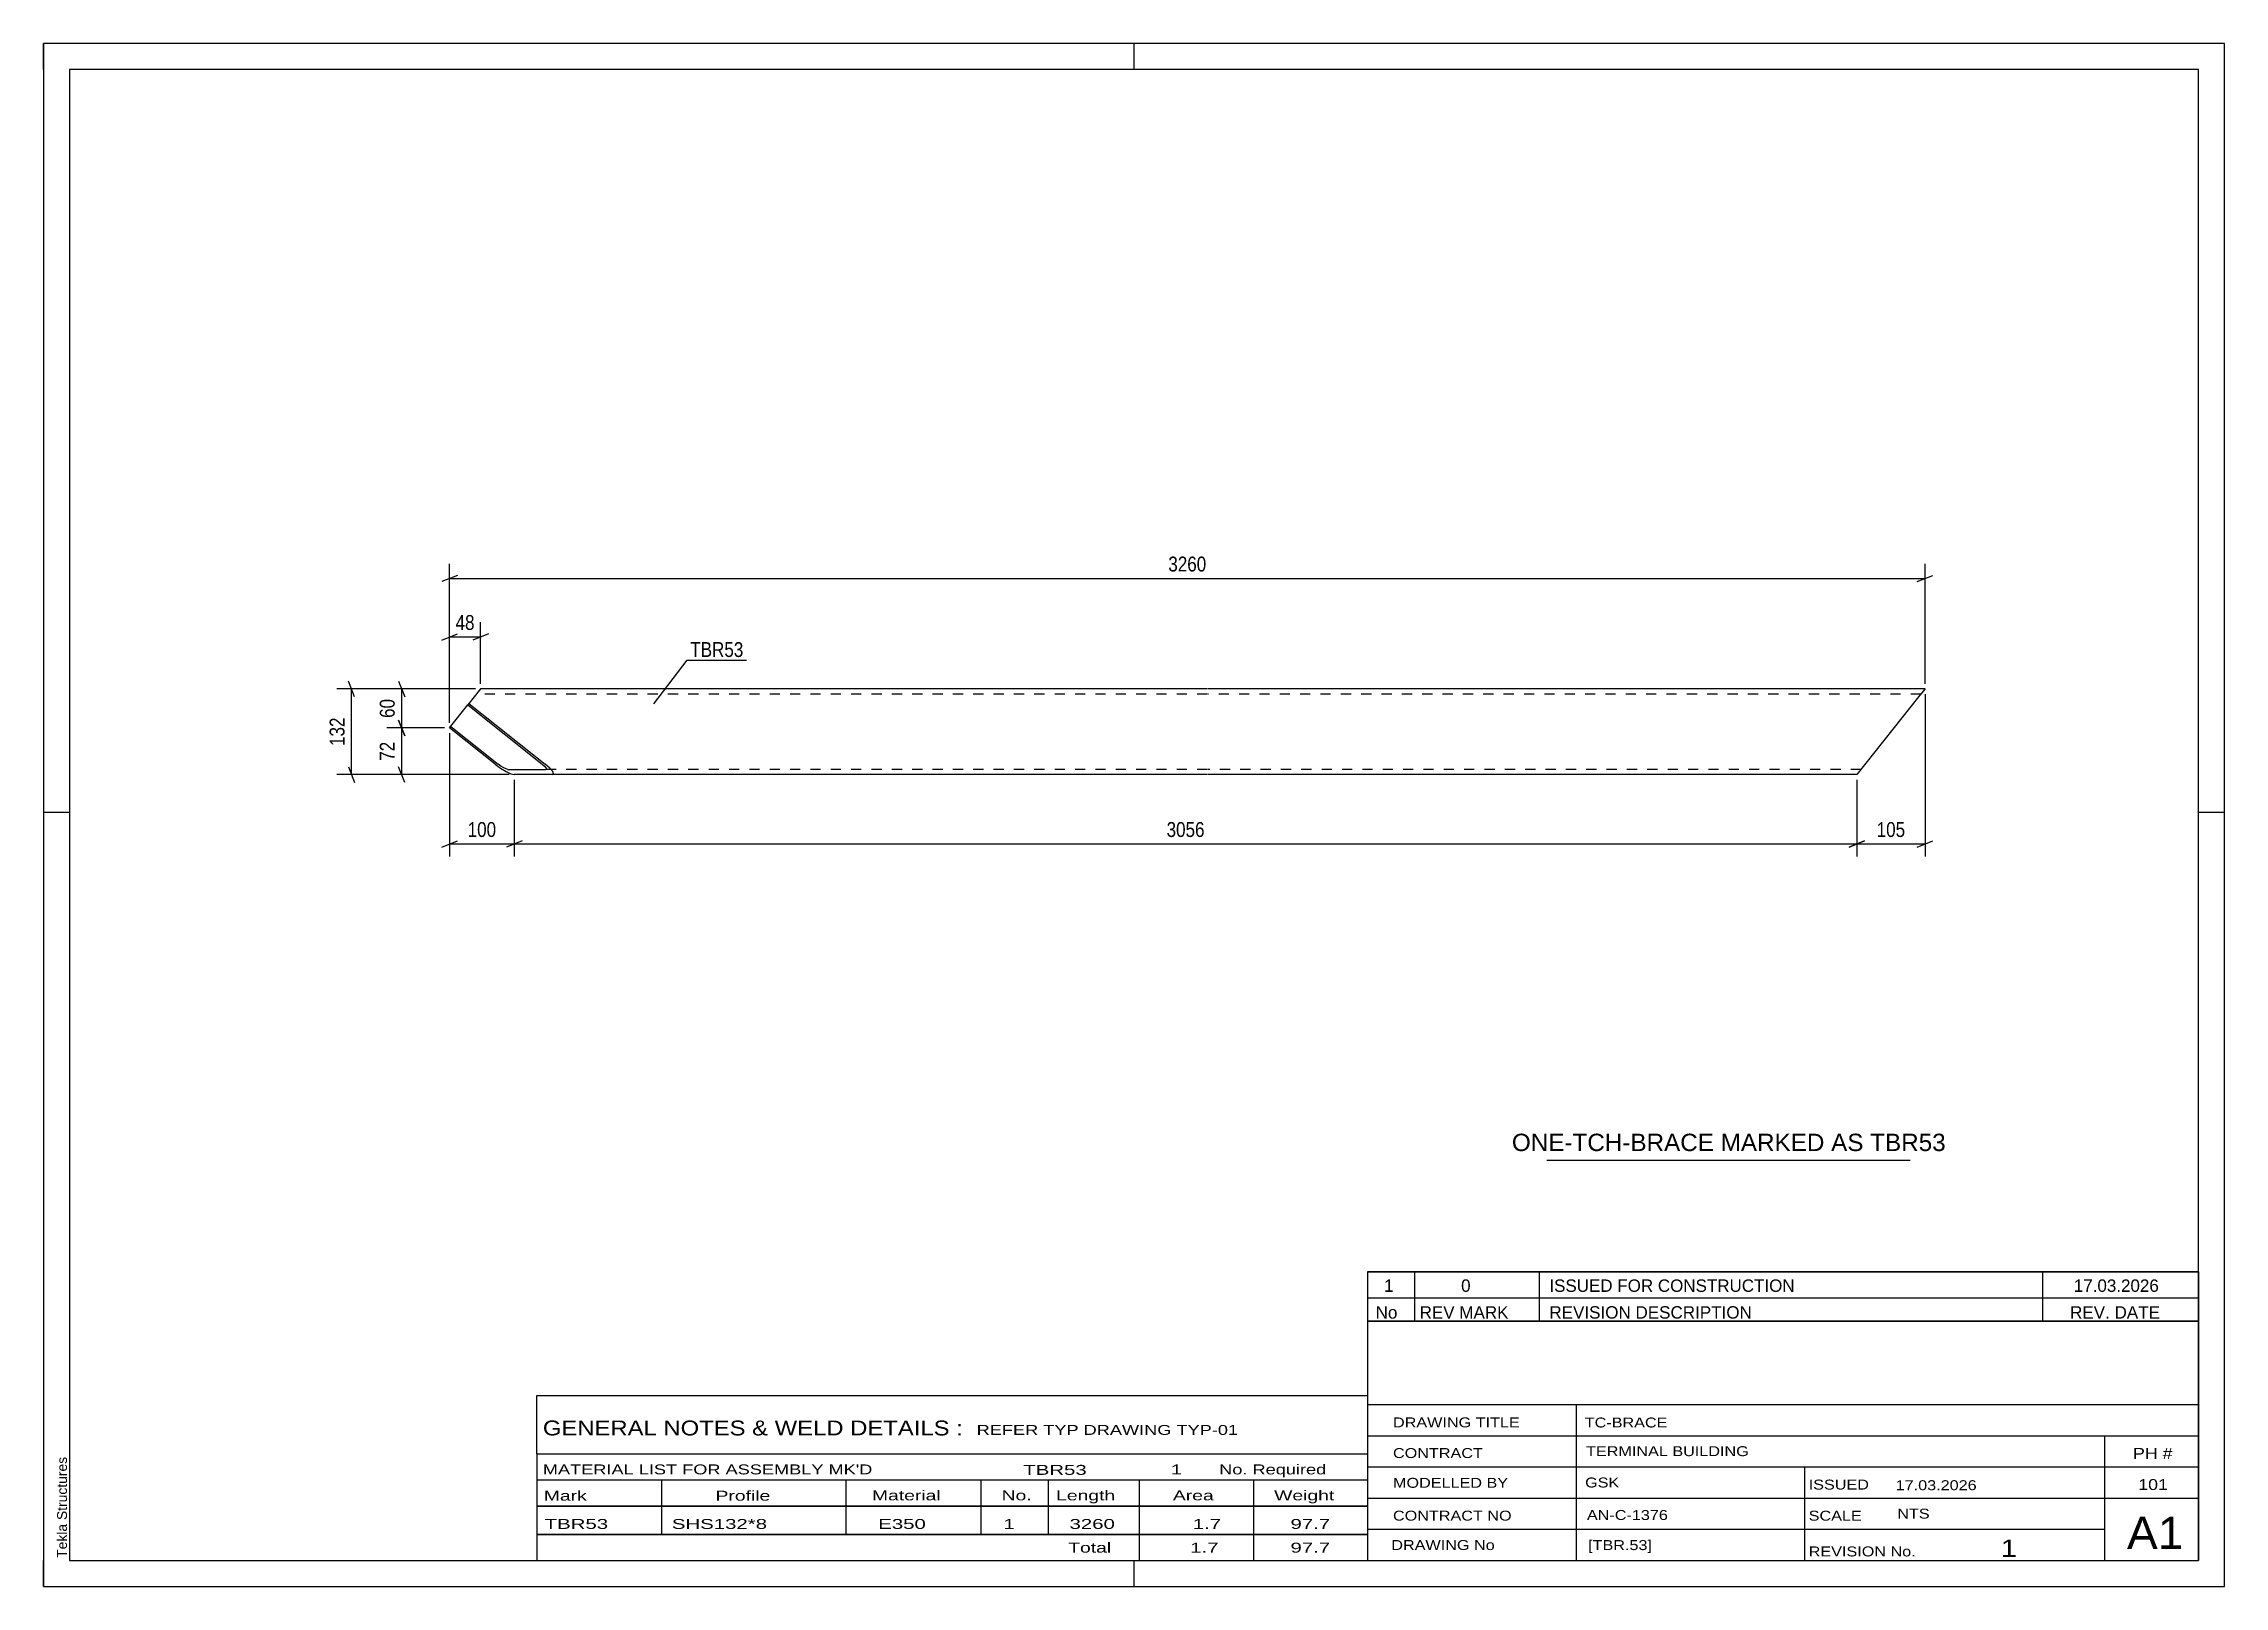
# Model space of a CAD drawing. Header units: millimetres. Extents: x 0 to 420, y 0 to 297.
import ezdxf

# ---------------------------------------------------------------- set-up
doc = ezdxf.new("R2010")
doc.units = ezdxf.units.MM
doc.linetypes.add('DXK_LINE_DOT2', pattern=[3.9198, 1.9599, -1.9599])
doc.styles.add('Arial', font='ARIAL.TTF', dxfattribs={"height": 0.2})
doc.styles.add('Arial Narrow', font='ARIALN.TTF', dxfattribs={"height": 0.2})

# ---------------------------------------------------------------- blocks, each defined once
blk = doc.blocks.new('Unknown-580579862-1162')
at = {"color": 5, "linetype": 'Continuous'}
for p, q in [((420, 297), (0, 297)), ((0, 297), (0, 0)), ((0, 292), (0, 297)), ((210, 292), (210, 297)), ((420, 0), (420, 297)), ((415, 292), (5, 292)), ((5, 292), (5, 5)), ((415, 5), (415, 292)), ((5, 149), (0, 149)), ((420, 149), (415, 149)), ((0, 0), (0, 5)), ((5, 5), (415, 5)), ((210, 0), (210, 5)), ((0, 0), (420, 0))]:
    blk.add_line(p, q, dxfattribs=at)
at = {"color": 174, "linetype": 'Continuous', "style": 'Arial'}
blk.add_text('Tekla Structures', height=1.9102, rotation=90, dxfattribs=at).set_placement((4.5, 5.5))
blk = doc.blocks.new('Part-580579862-1309 - 1303')
at = {"color": 2, "linetype": 'Continuous'}
for p, q in [((84.16, 172.78), (81.7, 169.68)), ((224.12, 172.78), (84.16, 172.78)), ((362.35, 172.78), (224.22, 172.78)), ((362.35, 172.78), (361.37, 171.54)), ((78.18, 165.26), (81.7, 169.68)), ((81.7, 169.68), (96.03, 158.28)), ((81.92, 169.96), (96.61, 158.28)), ((361.37, 171.54), (349.22, 156.28)), ((86.96, 158.28), (78.18, 165.26)), ((78.41, 165.55), (87.55, 158.28)), ((86.96, 158.28), (88.01, 157.51)), ((88.07, 157.9), (87.55, 158.28)), ((88.01, 157.51), (89.08, 156.86)), ((88.61, 157.57), (88.07, 157.9)), ((89.07, 157.36), (88.61, 157.57)), ((89.39, 157.28), (89.07, 157.36)), ((89.08, 156.86), (90.01, 156.43)), ((89.39, 157.28), (96.7, 157.28)), ((90.01, 156.43), (90.65, 156.28)), ((224.12, 156.28), (90.65, 156.28)), ((96.03, 158.28), (96.46, 157.9)), ((96.46, 157.9), (96.74, 157.57)), ((97.48, 157.51), (96.61, 158.28)), ((96.83, 157.36), (96.7, 157.28)), ((96.74, 157.57), (96.83, 157.36)), ((98.05, 156.86), (97.48, 157.51)), ((97.95, 156.28), (98.21, 156.43)), ((98.21, 156.43), (98.05, 156.86)), ((349.22, 156.28), (224.22, 156.28))]:
    blk.add_line(p, q, dxfattribs=at)
at = {"color": 7, "linetype": 'DXK_LINE_DOT2'}
for p, q in [((224.12, 171.78), (83.37, 171.78)), ((361.55, 171.78), (224.22, 171.78)), ((224.12, 157.28), (96.7, 157.28)), ((350.02, 157.28), (224.22, 157.28))]:
    blk.add_line(p, q, dxfattribs=at)
blk = doc.blocks.new('StraightDimension-580579862-2413 - 1303')
at = {"color": 7, "linetype": 'Continuous'}
for p, q in [((78.18, 166.26), (78.18, 185.63)), ((84.16, 173.78), (84.16, 185.63)), ((76.68, 182.18), (79.68, 183.38)), ((78.18, 182.78), (84.16, 182.78)), ((85.66, 183.38), (82.66, 182.18))]:
    blk.add_line(p, q, dxfattribs=at)
at = {"color": 0}
blk.add_wipeout([(83.6, 183.53), (83.6, 187.73), (78.74, 187.73), (78.74, 183.53)], dxfattribs=at)
at = {"color": 3, "style": 'Arial Narrow'}
blk.add_text('48', height=2.863, dxfattribs=at).set_placement((79.34, 184.13))
blk = doc.blocks.new('StraightDimension-580579862-2667 - 1303')
at = {"color": 7, "linetype": 'Continuous'}
for p, q in [((77.18, 165.26), (66.11, 165.26)), ((68.36, 166.76), (69.56, 163.76)), ((68.96, 156.28), (68.96, 165.26)), ((89.65, 156.28), (66.11, 156.28)), ((69.56, 154.78), (68.36, 157.78))]:
    blk.add_line(p, q, dxfattribs=at)
at = {"color": 0}
blk.add_wipeout([(68.21, 163.2), (64.01, 163.2), (64.01, 158.34), (68.21, 158.34)], dxfattribs=at)
at = {"color": 3, "style": 'Arial Narrow'}
blk.add_text('72', height=2.863, rotation=90.0002, dxfattribs=at).set_placement((67.61, 158.94))
blk = doc.blocks.new('StraightDimension-580579862-2603 - 1303')
at = {"color": 7, "linetype": 'Continuous'}
for p, q in [((79.68, 194.63), (76.68, 193.43)), ((78.18, 166.26), (78.18, 196.88)), ((78.18, 194.03), (362.35, 194.03)), ((360.85, 193.43), (363.85, 194.63)), ((362.35, 173.78), (362.35, 196.88))]:
    blk.add_line(p, q, dxfattribs=at)
at = {"color": 0}
blk.add_wipeout([(224.52, 194.78), (224.52, 198.98), (216.01, 198.98), (216.01, 194.78)], dxfattribs=at)
at = {"color": 3, "style": 'Arial Narrow'}
blk.add_text('3260', height=2.863, dxfattribs=at).set_placement((216.61, 195.38))
blk = doc.blocks.new('StraightDimension-580579862-2617 - 1303')
at = {"color": 7, "linetype": 'Continuous'}
for p, q in [((362.35, 171.78), (362.35, 140.52)), ((349.22, 155.28), (349.22, 140.52)), ((350.72, 143.52), (347.72, 142.32)), ((349.22, 142.92), (362.35, 142.92)), ((360.85, 142.32), (363.85, 143.52))]:
    blk.add_line(p, q, dxfattribs=at)
at = {"color": 0}
blk.add_wipeout([(359.13, 143.67), (359.13, 147.87), (352.44, 147.87), (352.44, 143.67)], dxfattribs=at)
at = {"color": 3, "style": 'Arial Narrow'}
blk.add_text('105', height=2.863, dxfattribs=at).set_placement((353.04, 144.27))
blk = doc.blocks.new('StraightDimension-580579862-2618 - 1303')
at = {"color": 7, "linetype": 'Continuous'}
for p, q in [((90.65, 155.28), (90.65, 140.52)), ((349.22, 155.28), (349.22, 140.52)), ((92.15, 143.52), (89.15, 142.32)), ((90.65, 142.92), (349.22, 142.92)), ((347.72, 142.32), (350.72, 143.52))]:
    blk.add_line(p, q, dxfattribs=at)
at = {"color": 0}
blk.add_wipeout([(224.19, 143.67), (224.19, 147.87), (215.68, 147.87), (215.68, 143.67)], dxfattribs=at)
at = {"color": 3, "style": 'Arial Narrow'}
blk.add_text('3056', height=2.863, dxfattribs=at).set_placement((216.28, 144.27))
blk = doc.blocks.new('StraightDimension-580579862-2619 - 1303')
at = {"color": 7, "linetype": 'Continuous'}
for p, q in [((78.18, 164.26), (78.18, 140.52)), ((90.65, 155.28), (90.65, 140.52)), ((76.68, 142.32), (79.68, 143.52)), ((78.18, 142.92), (90.65, 142.92)), ((92.15, 143.52), (89.15, 142.32))]:
    blk.add_line(p, q, dxfattribs=at)
at = {"color": 0}
blk.add_wipeout([(87.76, 143.67), (87.76, 147.87), (81.07, 147.87), (81.07, 143.67)], dxfattribs=at)
at = {"color": 3, "style": 'Arial Narrow'}
blk.add_text('100', height=2.863, dxfattribs=at).set_placement((81.67, 144.27))
blk = doc.blocks.new('StraightDimension-580579862-2666 - 1303')
at = {"color": 7, "linetype": 'Continuous'}
for p, q in [((83.16, 172.78), (66.11, 172.78)), ((68.36, 174.28), (69.56, 171.28)), ((68.96, 165.26), (68.96, 172.78)), ((77.18, 165.26), (66.11, 165.26)), ((69.56, 163.76), (68.36, 166.76))]:
    blk.add_line(p, q, dxfattribs=at)
at = {"color": 0}
blk.add_wipeout([(68.21, 171.45), (64.01, 171.45), (64.01, 166.59), (68.21, 166.59)], dxfattribs=at)
at = {"color": 3, "style": 'Arial Narrow'}
blk.add_text('60', height=2.863, rotation=90.0002, dxfattribs=at).set_placement((67.61, 167.19))
blk = doc.blocks.new('StraightDimension-580579862-2696 - 1303')
at = {"color": 7, "linetype": 'Continuous'}
for p, q in [((83.16, 172.78), (56.45, 172.78)), ((59.9, 171.28), (58.7, 174.28)), ((59.3, 156.28), (59.3, 172.78)), ((89.65, 156.28), (56.45, 156.28)), ((58.7, 157.78), (59.9, 154.78))]:
    blk.add_line(p, q, dxfattribs=at)
at = {"color": 0}
blk.add_wipeout([(58.55, 167.87), (54.35, 167.87), (54.35, 161.19), (58.55, 161.19)], dxfattribs=at)
at = {"color": 3, "style": 'Arial Narrow'}
blk.add_text('132', height=2.863, rotation=90.0002, dxfattribs=at).set_placement((57.95, 161.79))
blk = doc.blocks.new('Unknown-580579862-2748')
at = {"color": 7, "linetype": 'Continuous'}
blk.add_line((289.5, 82.05), (359.5, 82.05), dxfattribs=at)
at = {"color": 7, "style": 'Arial'}
blk.add_text('ONE-TCH-BRACE MARKED AS TBR53', height=3.3428, dxfattribs=at).set_placement((282.78, 83.8))
blk = doc.blocks.new('Unknown-580579862-2745')
at = {"color": 7, "linetype": 'Continuous'}
for p, q in [((255, 51.05), (255, 5)), ((255, 51.05), (415, 51.05)), ((415, 51), (415, 5)), ((255, 35), (415, 35)), ((295.14, 35), (295.14, 5)), ((255, 29), (415, 29)), ((397, 5.05), (397, 29.05)), ((255, 23), (415, 23)), ((339.14, 23), (339.14, 5)), ((255, 17), (415, 17)), ((255, 11), (397, 11)), ((255, 5), (415, 5))]:
    blk.add_line(p, q, dxfattribs=at)
at = {"color": 7, "style": 'Arial Narrow'}
for s, height, width, p in [('DRAWING TITLE', 1.9089, 1.425378, (259.88, 30.61)), ('TC-BRACE', 1.909, 1.425378, (296.81, 30.59)), ('CONTRACT', 1.909, 1.425378, (259.88, 24.71)), ('TERMINAL BUILDING', 1.9089, 1.425378, (297.06, 25.07)), ('MODELLED BY', 1.9089, 1.425378, (259.88, 18.98)), ('GSK', 1.909, 1.425378, (296.88, 19.04)), ('ISSUED', 1.909, 1.425378, (339.94, 18.64)), ('17.03.2026', 1.909, 1.425378, (356.69, 18.52)), ('CONTRACT NO', 1.9089, 1.425378, (259.88, 12.66)), ('AN-C-1376', 1.909, 1.425378, (297.23, 12.78)), ('SCALE', 1.909, 1.425378, (339.94, 12.65)), ('A1', 6.204, 1.25, (401.24, 7.2)), ('DRAWING No', 1.909, 1.425378, (259.56, 7)), ('[TBR.53]', 1.909, 1.425378, (297.46, 6.99)), ('1', 3.34, 1.5, (376.91, 5.68)), ('REVISION No.', 1.9089, 1.425378, (339.94, 5.77))]:
    blk.add_text(s, height=height, dxfattribs=dict(at, width=width)).set_placement(p)
at = {"color": 7, "linetype": 'Continuous', "style": 'Arial Narrow'}
for s, height, width, p in [('PH #', 2.1, 1.42538, (402.4, 24.55)), ('101', 2.1, 1.42538, (403.41, 18.55)), ('NTS', 1.909, 1.425378, (357, 13.05))]:
    blk.add_text(s, height=height, dxfattribs=dict(at, width=width)).set_placement(p)
blk = doc.blocks.new('Unknown-580579862-2746')
at = {"color": 7, "linetype": 'Continuous'}
for p, q in [((255, 60.55), (415, 60.55)), ((415, 60.55), (255, 60.55)), ((255, 60.55), (255, 55.55)), ((264, 60.55), (264, 55.55)), ((288, 60.55), (288, 55.55)), ((385, 60.55), (385, 55.55)), ((415, 60.55), (415, 55.55)), ((255, 55.55), (415, 55.55)), ((255, 55.55), (255, 51.05)), ((255, 55.55), (415, 55.55)), ((264, 55.55), (264, 51.05)), ((288, 55.55), (288, 51.05)), ((385, 55.55), (385, 51.05)), ((415, 55.55), (415, 51.05)), ((415, 51.05), (255, 51.05))]:
    blk.add_line(p, q, dxfattribs=at)
at = {"color": 7, "linetype": 'Continuous', "style": 'Arial Narrow'}
for s, height, width, p in [('1', 2.39, 1.196471, (258.16, 56.7)), ('0', 2.39, 1.196471, (273, 56.7)), ('ISSUED FOR CONSTRUCTION', 2.3861, 1.196471, (290, 56.7)), ('17.03.2026', 2.386, 1.196471, (391, 56.7)), ('No', 2.386, 1.2, (256.54, 51.55)), ('REV MARK', 2.386, 1.2, (265, 51.55)), ('REVISION DESCRIPTION', 2.3861, 1.2, (290, 51.55)), ('REV. DATE', 2.386, 1.2, (390.28, 51.55))]:
    blk.add_text(s, height=height, dxfattribs=dict(at, width=width)).set_placement(p)
blk = doc.blocks.new('Unknown-580579862-2747')
at = {"color": 7, "linetype": 'Continuous'}
for p, q in [((95, 36.75), (255, 36.75)), ((95, 25.5), (95, 36.75)), ((255, 36.75), (255, 25.5)), ((95, 25.5), (255, 25.5)), ((95, 25.5), (95, 20.5)), ((255, 25.5), (255, 20.5)), ((95, 20.5), (255, 20.5)), ((95, 20.5), (95, 15.5)), ((119, 20.5), (119, 15.5)), ((154.5, 20.5), (154.5, 15.5)), ((180.5, 20.5), (180.5, 15.5)), ((193.5, 20.5), (193.5, 15.5)), ((211, 20.5), (211, 15.5)), ((233, 20.5), (233, 15.5)), ((255, 20.5), (255, 15.5)), ((95, 15.5), (255, 15.5)), ((95, 15.45), (95, 10.05)), ((95, 15.45), (255, 15.45)), ((119, 15.5), (119, 10)), ((154.5, 15.5), (154.5, 10)), ((180.5, 15.5), (180.5, 10)), ((193.5, 15.5), (193.5, 10)), ((211, 15.5), (211, 10)), ((233, 15.5), (233, 10)), ((255, 15.45), (255, 10.05)), ((95, 10.05), (255, 10.05)), ((95, 10), (255, 10)), ((95, 10), (95, 5)), ((211, 10), (211, 5)), ((233, 10), (233, 5)), ((255, 10), (255, 5)), ((95, 5), (255, 5))]:
    blk.add_line(p, q, dxfattribs=at)
at = {"color": 7, "style": 'Arial Narrow'}
for s, height, width, p in [('GENERAL NOTES & WELD DETAILS :', 2.8633, 1.4, (96.15, 29.06)), ('REFER TYP DRAWING TYP-01', 1.9089, 1.6, (179.7, 29.16)), ("MATERIAL LIST FOR ASSEMBLY MK'D", 1.9089, 1.6, (96.15, 21.56)), ('TBR53', 1.909, 1.794707, (188.68, 21.47)), ('1', 1.91, 1.794707, (217.08, 21.56)), ('No. Required', 1.9089, 1.6, (226.41, 21.56)), ('Mark', 1.909, 1.7, (96.34, 16.5)), ('Profile', 1.909, 1.7, (129.41, 16.5)), ('Material', 1.909, 1.7, (159.54, 16.56)), ('No.', 1.909, 1.7, (184.5, 16.56)), ('Length', 1.909, 1.7, (195, 16.56)), ('Area', 1.909, 1.7, (217.5, 16.56)), ('Weight', 1.909, 1.7, (237, 16.56))]:
    blk.add_text(s, height=height, dxfattribs=dict(at, width=width)).set_placement(p)
at = {"color": 7, "linetype": 'Continuous', "style": 'Arial Narrow'}
for s, height, width, p in [('TBR53', 1.909, 1.794707, (96.5, 11.06)), ('SHS132*8', 1.909, 1.794707, (121, 11.06)), ('E350', 1.909, 1.794707, (160.74, 11.06)), ('1', 1.91, 1.794707, (184.86, 11.06)), ('3260', 1.909, 1.794707, (197.58, 11.06)), ('1.7', 1.909, 1.794707, (221.32, 11.06)), ('97.7', 1.909, 1.794707, (240.14, 11.06)), ('Total', 1.909, 1.7, (197.33, 6.5)), ('1.7', 1.909, 1.794707, (220.83, 6.5)), ('97.7', 1.909, 1.794707, (240.14, 6.5))]:
    blk.add_text(s, height=height, dxfattribs=dict(at, width=width)).set_placement(p)
blk = doc.blocks.new('Mark-580579862-1305 - 1303')
at = {"color": 0}
blk.add_wipeout([(134.78, 178.92), (134.78, 181.92), (124.55, 181.92), (124.55, 178.92)], dxfattribs=at)
blk.add_wipeout([(134.78, 178.92), (134.78, 181.92), (124.55, 181.92), (124.55, 178.92)], dxfattribs=at)
at = {"color": 30, "linetype": 'Continuous'}
for p, q in [((117.5, 169.93), (123.95, 178.32)), ((123.95, 178.32), (135.38, 178.32))]:
    blk.add_line(p, q, dxfattribs=at)
at = {"color": 3, "style": 'Arial Narrow'}
blk.add_text('TBR53', height=2.863, dxfattribs=at).set_placement((124.55, 178.92))

msp = doc.modelspace()

# ---------------------------------------------------------------- block references
for name in ['Unknown-580579862-1162', 'Part-580579862-1309 - 1303', 'Unknown-580579862-2748', 'Unknown-580579862-2746', 'Unknown-580579862-2745', 'Unknown-580579862-2747']:
    msp.add_blockref(name, (0, 0))

# ---------------------------------------------------------------- next in the draw order: block references
msp.add_blockref('StraightDimension-580579862-2413 - 1303', (0, 0))

# ---------------------------------------------------------------- next in the draw order: block references
msp.add_blockref('StraightDimension-580579862-2667 - 1303', (0, 0))

# ---------------------------------------------------------------- next in the draw order: block references
msp.add_blockref('StraightDimension-580579862-2603 - 1303', (0, 0))

# ---------------------------------------------------------------- next in the draw order: block references
for name in ['Mark-580579862-1305 - 1303', 'StraightDimension-580579862-2617 - 1303']:
    msp.add_blockref(name, (0, 0))

# ---------------------------------------------------------------- next in the draw order: block references
msp.add_blockref('StraightDimension-580579862-2618 - 1303', (0, 0))

# ---------------------------------------------------------------- next in the draw order: block references
msp.add_blockref('StraightDimension-580579862-2619 - 1303', (0, 0))

# ---------------------------------------------------------------- next in the draw order: block references
msp.add_blockref('StraightDimension-580579862-2666 - 1303', (0, 0))

# ---------------------------------------------------------------- next in the draw order: block references
msp.add_blockref('StraightDimension-580579862-2696 - 1303', (0, 0))

doc.saveas('drawing.dxf')
